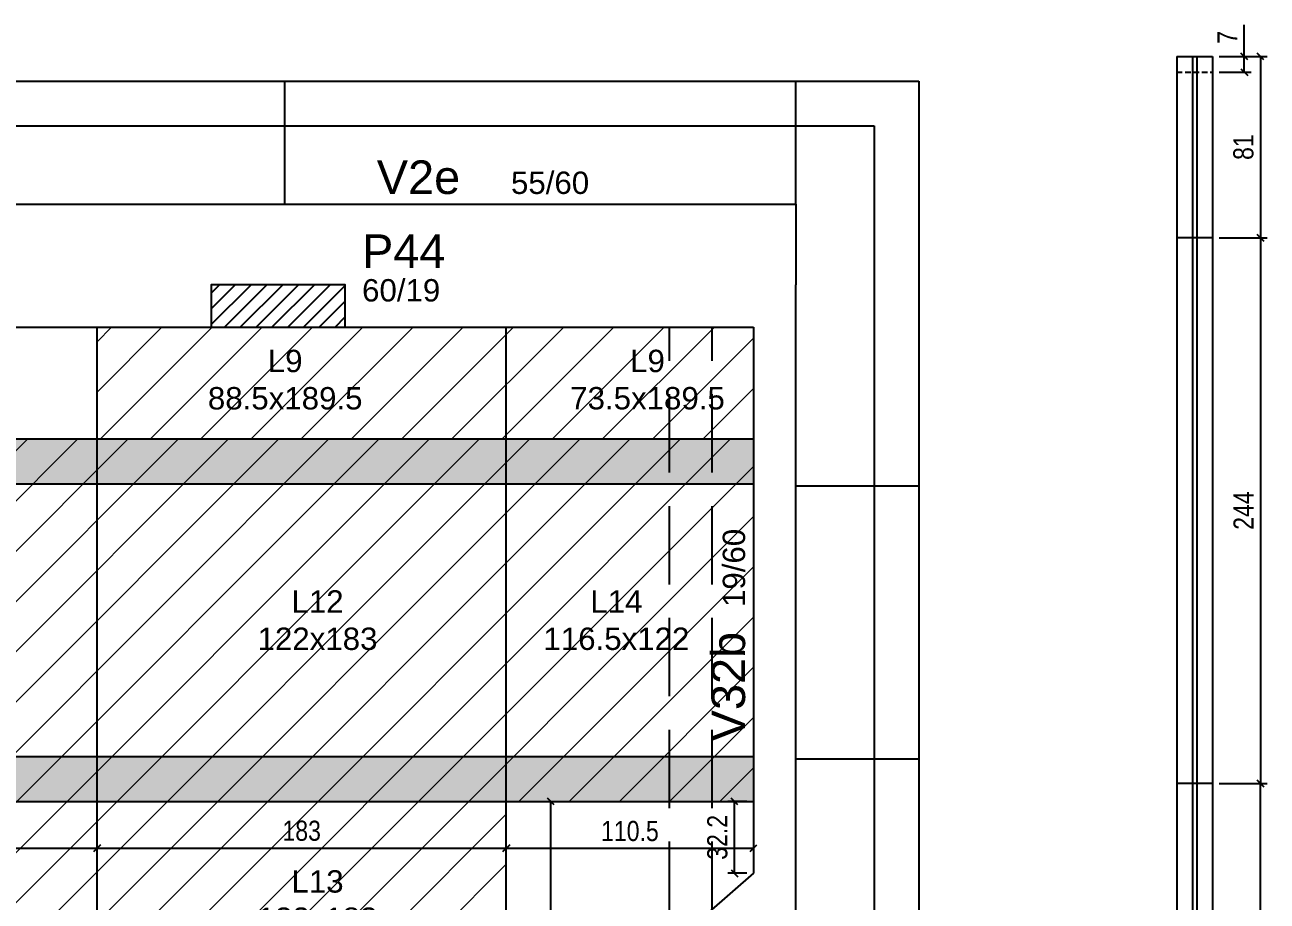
# Model space of a CAD drawing. Extents: x 2487 to 8815, y 325 to 3946.
# Drawn here: x 7608 to 8164, y 2603 to 2995 of the extents above; entities that cross this region are included whole.
import ezdxf

# ---------------------------------------------------------------- set-up
doc = ezdxf.new("R2010")
doc.units = 0
doc.linetypes.add('ESTILO_TQS_0001', pattern=[1, 0.7, -0.3])
doc.linetypes.add('HIDDEN', pattern=[0.375, 0.25, -0.125])
for name, color, linetype in [('1', 1, 'Continuous'), ('3', 3, 'Continuous'), ('4', 4, 'Continuous'), ('6', 6, 'Continuous'), ('AUX00', 7, 'Continuous'), ('COTA', 241, 'Continuous'), ('Painéis', 200, 'Continuous'), ('Pilares', 5, 'Continuous'), ('SARR_2.2x7', 40, 'Continuous')]:
    doc.layers.add(name, color=color, linetype=linetype)
doc.layers.add('Hachura', color=251, linetype='Continuous', lineweight=9)
doc.layers.add('REAPROVEITAMENTO', color=251, linetype='Continuous', lineweight=9)
doc.styles.add('COTA TECNICA-50', font='techl___.ttf', dxfattribs={"height": 9})
doc.styles.get("Standard").update_dxf_attribs({"font": 'arial.ttf'})
doc.dimstyles.new('COTA PAINEL-50', dxfattribs={"dimtxt": 9, "dimasz": 3, "dimexe": 3, "dimexo": 3, "dimgap": 3, "dimtad": 1, "dimdec": 1, "dimzin": 12, "dimdsep": 46, "dimtxsty": 'COTA TECNICA-50', "dimblk1": 'OBLIQUE', "dimblk2": 'OBLIQUE', "dimsah": 1, "dimcen": 0.9, "dimclrd": 4, "dimclre": 4, "dimclrt": 240, "dimadec": 1, "dimazin": 3, "dimtfac": 1, "dimtdec": 1, "dimtmove": 0, "dimatfit": 3, "dimfxl": 1, "dimtolj": 1, "dimtzin": 12, "dimarcsym": 0})

# ---------------------------------------------------------------- blocks, each defined once
blk = doc.blocks.new('_Oblique')
at = {"color": 0, "linetype": 'ByBlock', "lineweight": -2}
blk.add_line((-0.5, -0.5), (0.5, 0.5), dxfattribs=at)
blk = doc.blocks.new('*D92')
at = {"layer": 'COTA', "color": 4, "lineweight": -2, "transparency": 16777216}
for p, q in [((8142.35, 2981), (8163.8, 2981)), ((8160.8, 2981), (8160.8, 2900)), ((8142.35, 2900), (8163.8, 2900))]:
    blk.add_line(p, q, dxfattribs=at)
at = {"layer": 'Defpoints', "color": 0, "transparency": 16777216}
for p in [(8139.35, 2981), (8139.35, 2900), (8160.8, 2900)]:
    blk.add_point(p, dxfattribs=at)
at = {"layer": 'COTA', "color": 4, "lineweight": -2, "transparency": 16777216, "xscale": 3, "yscale": 3, "zscale": 3}
for p, rotation in [((8160.8, 2981), 90), ((8160.8, 2900), 270)]:
    blk.add_blockref('_Oblique', p, dxfattribs=dict(at, rotation=rotation))
at = {"layer": 'COTA', "color": 240, "transparency": 16777216, "insert": (8153.21, 2940.5), "char_height": 9, "attachment_point": 5, "rotation": 90, "style": 'COTA TECNICA-50'}
blk.add_mtext('\\A1;81', dxfattribs=at)
blk = doc.blocks.new('*D93')
at = {"layer": 'COTA', "color": 4, "lineweight": -2, "transparency": 16777216}
for p, q in [((8142.35, 2900), (8163.8, 2900)), ((8160.8, 2900), (8160.8, 2656)), ((8142.35, 2656), (8163.8, 2656))]:
    blk.add_line(p, q, dxfattribs=at)
at = {"layer": 'Defpoints', "color": 0, "transparency": 16777216}
for p in [(8139.35, 2900), (8139.35, 2656), (8160.8, 2656)]:
    blk.add_point(p, dxfattribs=at)
at = {"layer": 'COTA', "color": 4, "lineweight": -2, "transparency": 16777216, "xscale": 3, "yscale": 3, "zscale": 3}
for p, rotation in [((8160.8, 2900), 90), ((8160.8, 2656), 270)]:
    blk.add_blockref('_Oblique', p, dxfattribs=dict(at, rotation=rotation))
at = {"layer": 'COTA', "color": 240, "transparency": 16777216, "insert": (8153.23, 2778), "char_height": 9, "attachment_point": 5, "rotation": 90, "style": 'COTA TECNICA-50'}
blk.add_mtext('\\A1;244', dxfattribs=at)
blk = doc.blocks.new('*D94')
at = {"layer": 'COTA', "color": 4, "lineweight": -2, "transparency": 16777216}
for p, q in [((8142.35, 2656), (8163.8, 2656)), ((8160.8, 2412), (8160.8, 2656)), ((8142.35, 2412), (8163.8, 2412))]:
    blk.add_line(p, q, dxfattribs=at)
at = {"layer": 'Defpoints', "color": 0, "transparency": 16777216}
for p in [(8139.35, 2656), (8160.8, 2656), (8139.35, 2412)]:
    blk.add_point(p, dxfattribs=at)
at = {"layer": 'COTA', "color": 4, "lineweight": -2, "transparency": 16777216, "xscale": 3, "yscale": 3, "zscale": 3}
for p, rotation in [((8160.8, 2656), 90), ((8160.8, 2412), 270)]:
    blk.add_blockref('_Oblique', p, dxfattribs=dict(at, rotation=rotation))
at = {"layer": 'COTA', "color": 240, "transparency": 16777216, "insert": (8153.23, 2534), "char_height": 9, "attachment_point": 5, "rotation": 90, "style": 'COTA TECNICA-50'}
blk.add_mtext('\\A1;244', dxfattribs=at)
blk = doc.blocks.new('*D267')
at = {"layer": 'COTA', "color": 4, "lineweight": -2, "transparency": 16777216}
for p, q in [((8153.59, 2981), (8153.59, 2995.16)), ((8142.35, 2981), (8156.59, 2981)), ((8153.59, 2974), (8153.59, 2981)), ((8142.35, 2974), (8156.59, 2974))]:
    blk.add_line(p, q, dxfattribs=at)
at = {"layer": 'Defpoints', "color": 0, "transparency": 16777216}
for p in [(8139.35, 2981), (8153.59, 2981), (8139.35, 2974)]:
    blk.add_point(p, dxfattribs=at)
at = {"layer": 'COTA', "color": 4, "lineweight": -2, "transparency": 16777216, "xscale": 3, "yscale": 3, "zscale": 3}
for p, rotation in [((8153.59, 2981), 90), ((8153.59, 2974), 270)]:
    blk.add_blockref('_Oblique', p, dxfattribs=dict(at, rotation=rotation))
at = {"layer": 'COTA', "color": 240, "transparency": 16777216, "insert": (8146.02, 2989.58), "char_height": 9, "attachment_point": 5, "rotation": 90, "style": 'COTA TECNICA-50'}
blk.add_mtext('\\A1;7', dxfattribs=at)
blk = doc.blocks.new('*D308')
at = {"layer": 'COTA', "color": 4, "lineweight": -2, "transparency": 16777216}
for p, q in [((7396.61, 2630.1), (7396.61, 2630.1)), ((7640.61, 2630.1), (7640.61, 2630.1)), ((7396.61, 2627.1), (7640.61, 2627.1))]:
    blk.add_line(p, q, dxfattribs=at)
at = {"layer": 'Defpoints', "color": 0, "transparency": 16777216}
for p in [(7396.61, 2627.1), (7640.61, 2627.1), (7640.61, 2627.1)]:
    blk.add_point(p, dxfattribs=at)
at = {"layer": 'COTA', "color": 4, "lineweight": -2, "transparency": 16777216, "xscale": 3, "yscale": 3, "zscale": 3, "rotation": 180}
blk.add_blockref('_Oblique', (7396.61, 2627.1), dxfattribs=at)
at = {"layer": 'COTA', "color": 4, "lineweight": -2, "transparency": 16777216, "xscale": 3, "yscale": 3, "zscale": 3}
blk.add_blockref('_Oblique', (7640.61, 2627.1), dxfattribs=at)
at = {"layer": 'COTA', "color": 240, "transparency": 16777216, "insert": (7518.61, 2634.67), "char_height": 9, "attachment_point": 5, "style": 'COTA TECNICA-50'}
blk.add_mtext('\\A1;244', dxfattribs=at)
blk = doc.blocks.new('*D105')
at = {"layer": 'COTA', "color": 4, "lineweight": -2, "transparency": 16777216}
for p, q in [((7640.61, 2630.1), (7640.61, 2630.1)), ((7823.61, 2630.1), (7823.61, 2630.1)), ((7640.61, 2627.1), (7823.61, 2627.1))]:
    blk.add_line(p, q, dxfattribs=at)
at = {"layer": 'Defpoints', "color": 0, "transparency": 16777216}
for p in [(7640.61, 2627.1), (7823.61, 2627.1), (7823.61, 2627.1)]:
    blk.add_point(p, dxfattribs=at)
at = {"layer": 'COTA', "color": 4, "lineweight": -2, "transparency": 16777216, "xscale": 3, "yscale": 3, "zscale": 3, "rotation": 180}
blk.add_blockref('_Oblique', (7640.61, 2627.1), dxfattribs=at)
at = {"layer": 'COTA', "color": 4, "lineweight": -2, "transparency": 16777216, "xscale": 3, "yscale": 3, "zscale": 3}
blk.add_blockref('_Oblique', (7823.61, 2627.1), dxfattribs=at)
at = {"layer": 'COTA', "color": 240, "transparency": 16777216, "insert": (7732.11, 2634.82), "char_height": 9, "attachment_point": 5, "style": 'COTA TECNICA-50'}
blk.add_mtext('\\A1;183', dxfattribs=at)
blk = doc.blocks.new('*D310')
at = {"layer": 'COTA', "color": 4, "lineweight": -2, "transparency": 16777216}
blk.add_line((7823.61, 2627.1), (7934.12, 2627.1), dxfattribs=at)
at = {"layer": 'Defpoints', "color": 0, "transparency": 16777216}
for p in [(7823.61, 2627.1), (7934.12, 2627.1), (7934.12, 2627.1)]:
    blk.add_point(p, dxfattribs=at)
at = {"layer": 'COTA', "color": 4, "lineweight": -2, "transparency": 16777216, "xscale": 3, "yscale": 3, "zscale": 3, "rotation": 180}
blk.add_blockref('_Oblique', (7823.61, 2627.1), dxfattribs=at)
at = {"layer": 'COTA', "color": 4, "lineweight": -2, "transparency": 16777216, "xscale": 3, "yscale": 3, "zscale": 3}
blk.add_blockref('_Oblique', (7934.12, 2627.1), dxfattribs=at)
at = {"layer": 'COTA', "color": 240, "transparency": 16777216, "insert": (7878.87, 2634.7), "char_height": 9, "attachment_point": 5, "style": 'COTA TECNICA-50'}
blk.add_mtext('\\A1;110.5', dxfattribs=at)
blk = doc.blocks.new('*D311')
at = {"layer": 'COTA', "color": 4, "lineweight": -2, "transparency": 16777216}
for p, q in [((7931.12, 2648.01), (7922.69, 2648.01)), ((7925.69, 2615.84), (7925.69, 2648.01)), ((7931.12, 2615.84), (7922.69, 2615.84))]:
    blk.add_line(p, q, dxfattribs=at)
at = {"layer": 'Defpoints', "color": 0, "transparency": 16777216}
for p in [(7925.69, 2648.01), (7934.12, 2648.01), (7934.12, 2615.84)]:
    blk.add_point(p, dxfattribs=at)
at = {"layer": 'COTA', "color": 4, "lineweight": -2, "transparency": 16777216, "xscale": 3, "yscale": 3, "zscale": 3}
for p, rotation in [((7925.69, 2648.01), 90), ((7925.69, 2615.84), 270)]:
    blk.add_blockref('_Oblique', p, dxfattribs=dict(at, rotation=rotation))
at = {"layer": 'COTA', "color": 240, "transparency": 16777216, "insert": (7918, 2631.92), "char_height": 9, "attachment_point": 5, "rotation": 90, "style": 'COTA TECNICA-50'}
blk.add_mtext('\\A1;32.2', dxfattribs=at)
blk = doc.blocks.new('*D312')
at = {"layer": 'COTA', "color": 4, "lineweight": -2, "transparency": 16777216}
for p, q in [((7826.61, 2648.01), (7846.46, 2648.01)), ((7843.46, 2519.42), (7843.46, 2648.01)), ((7826.61, 2519.42), (7846.46, 2519.42))]:
    blk.add_line(p, q, dxfattribs=at)
at = {"layer": 'Defpoints', "color": 0, "transparency": 16777216}
for p in [(7823.61, 2648.01), (7843.46, 2648.01), (7823.61, 2519.42)]:
    blk.add_point(p, dxfattribs=at)
at = {"layer": 'COTA', "color": 4, "lineweight": -2, "transparency": 16777216, "xscale": 3, "yscale": 3, "zscale": 3}
for p, rotation in [((7843.46, 2648.01), 90), ((7843.46, 2519.42), 270)]:
    blk.add_blockref('_Oblique', p, dxfattribs=dict(at, rotation=rotation))
at = {"layer": 'COTA', "color": 240, "transparency": 16777216, "insert": (7835.85, 2583.71), "char_height": 9, "attachment_point": 5, "rotation": 90, "style": 'COTA TECNICA-50'}
blk.add_mtext('\\A1;128.6', dxfattribs=at)

msp = doc.modelspace()

# ---------------------------------------------------------------- hatches: boundary and pattern name
at = {"layer": 'Hachura', "linetype": 'ByBlock'}
h = msp.add_hatch(color=256, dxfattribs=at)
h.dxf.hatch_style = 1
h.paths.add_polyline_path([(7934.12, 2789.97), (7934.12, 2810), (6725.61, 2810), (6725.61, 2789.97)])
h = msp.add_hatch(color=256, dxfattribs=at)
h.dxf.hatch_style = 1
h.paths.add_polyline_path([(7934.12, 2647.97), (7934.12, 2668.01), (6725.61, 2668.01), (6725.61, 2647.97)])
at = {"layer": 'REAPROVEITAMENTO', "linetype": 'ByBlock'}
h = msp.add_hatch(dxfattribs=at)
h.set_pattern_fill('ANSI31', color=256, scale=5, style=2)
h.set_pattern_definition([(45, (1998.698, 40.286), (-11.22532, 11.22532), [])])
h.paths.add_polyline_path([(7934.12, 2860.05), (7640.61, 2859.95), (7640.61, 2810.01), (7934.12, 2810.11)])
h = msp.add_hatch(dxfattribs=at)
h.set_pattern_fill('ANSI31', color=256, scale=5, style=2)
h.set_pattern_definition([(45, (1083.697, -617.715), (-11.22532, 11.22532), [])])
h.paths.add_polyline_path([(6756.12, 2386.5), (6796.12, 2386.5), (6796.12, 2346.5), (6756.12, 2346.5)], flags=16)
h.paths.add_polyline_path([(7441.62, 2451.51), (7441.62, 2347), (7371.62, 2347), (7371.62, 2451.51), (6969.61, 2451.51), (6969.61, 2451.51), (6725.61, 2451.51), (6725.61, 2045.51), (7243.12, 2045.51), (7243.12, 2085.01), (7283.12, 2085.01), (7283.12, 2047.83), (7396.61, 2146.85), (7396.61, 2309.51), (7583.04, 2309.51), (7640.61, 2359.75), (7640.61, 2451.51)])
h.paths.add_polyline_path([(7823.61, 2526.01), (7823.61, 2648.01), (7934.12, 2648.01), (7934.12, 2810.01), (6725.61, 2810.01), (6725.61, 2451.51), (7371.62, 2451.51), (7371.62, 2558), (7441.62, 2558), (7441.62, 2451.51), (7640.61, 2451.51), (7640.61, 2526.01), (7823.61, 2526.01)])

# ---------------------------------------------------------------- linework, layer by layer
at = {"layer": '1', "color": 3, "linetype": 'Continuous'}
for p, q in [((5792.63, 2950), (7988.13, 2950)), ((7988.13, 2950), (7988.13, 1955.01)), ((7988.13, 2950), (7988.13, 2950)), ((7988.13, 2950), (7988.13, 2950)), ((7988.13, 2950), (7988.13, 2950)), ((5792.63, 2915), (7953.12, 2915))]:
    msp.add_line(p, q, dxfattribs=at)
at = {"layer": '1', "linetype": 'Continuous'}
for p, q in [((7953.12, 2915), (7953.12, 2879)), ((7953.12, 2915), (7953.12, 2915)), ((7953.12, 2915), (7953.12, 2915)), ((7953.12, 2915), (7953.12, 2915)), ((7953.12, 2915), (7953.12, 2915)), ((7896.62, 2860), (7896.62, 2860)), ((7896.62, 2860), (7896.62, 2860)), ((7915.62, 2860), (7915.62, 2860)), ((7915.62, 2860), (7915.62, 2860)), ((7934.12, 2860), (7934.12, 2860)), ((7934.12, 2860), (7934.12, 2860)), ((7934.12, 2860), (7934.12, 2860)), ((7934.12, 2860), (7934.12, 2860))]:
    msp.add_line(p, q, dxfattribs=at)
at = {"layer": '1', "color": 8, "linetype": 'Continuous'}
for p, q in [((7691.62, 2861.13), (7709.49, 2879)), ((7691.62, 2868.2), (7702.42, 2879)), ((7691.62, 2875.27), (7695.35, 2879)), ((7691.62, 2879), (7691.62, 2879)), ((7691.62, 2879), (7691.62, 2879)), ((7697.56, 2860), (7716.56, 2879)), ((7704.63, 2860), (7723.63, 2879)), ((7711.7, 2860), (7730.7, 2879)), ((7718.78, 2860), (7737.78, 2879)), ((7725.85, 2860), (7744.85, 2879)), ((7732.92, 2860), (7751.62, 2878.7)), ((7751.62, 2879), (7751.62, 2879)), ((7751.62, 2879), (7751.62, 2879)), ((7721.62, 2869.5), (7721.62, 2869.5)), ((7739.99, 2860), (7751.62, 2871.63)), ((7747.06, 2860), (7751.62, 2864.56))]:
    msp.add_line(p, q, dxfattribs=at)
at = {"layer": '1', "color": 3, "linetype": 'Continuous'}
for points in [[(7953.12, 2611.52), (7953.12, 2879)], [(7293.12, 2860), (7691.62, 2860)], [(7751.62, 2860), (7934.12, 2860)], [(7934.12, 2860), (7934.12, 2615.84)], [(7934.12, 2615.84), (7757.81, 2462)], [(7953.12, 1990.01), (7953.12, 2611.52)]]:
    msp.add_lwpolyline(points, dxfattribs=at)
at = {"layer": '3', "color": 5, "linetype": 'ESTILO_TQS_0001', "ltscale": 50}
for p, q in [((7896.62, 2045.01), (7896.62, 2860)), ((7915.62, 2045.01), (7915.62, 2860))]:
    msp.add_line(p, q, dxfattribs=at)
at = {"layer": 'Painéis'}
for p, q in [((8123.35, 2981), (8123.35, 1924)), ((8123.35, 2981), (8139.35, 2981)), ((8139.35, 2981), (8139.35, 1924)), ((5772.63, 2970), (8008.13, 2970)), ((7724.62, 2915), (7724.62, 2970)), ((7953.13, 2915), (7953.13, 2970)), ((8008.13, 2970), (8008.13, 1935)), ((8139.35, 2900), (8123.35, 2900)), ((7640.61, 2359.75), (7640.61, 2860)), ((7823.61, 2519.42), (7823.61, 2860)), ((6725.61, 2810.01), (7934.12, 2810.01)), ((6725.61, 2790.01), (7934.12, 2790.01)), ((7953.13, 2789), (8008.13, 2789)), ((6725.61, 2668.01), (7934.12, 2668.01)), ((7953.13, 2667), (8008.13, 2667)), ((8139.35, 2656), (8123.35, 2656)), ((6725.61, 2648.01), (7934.12, 2648.01))]:
    msp.add_line(p, q, dxfattribs=at)
at = {"layer": 'Pilares', "linetype": 'Continuous'}
msp.add_lwpolyline([(7691.62, 2860), (7751.62, 2860), (7751.62, 2879), (7691.62, 2879), (7691.62, 2860)], dxfattribs=at)
at = {"layer": 'SARR_2.2x7', "linetype": 'Continuous'}
for p, q in [((8130.35, 2981), (8130.35, 2900)), ((8132.35, 2981), (8132.35, 2900)), ((8130.35, 2900), (8130.35, 2656)), ((8132.35, 2900), (8132.35, 2656)), ((8130.35, 2656), (8130.35, 2412)), ((8132.35, 2656), (8132.35, 2412))]:
    msp.add_line(p, q, dxfattribs=at)
at = {"layer": 'SARR_2.2x7', "linetype": 'HIDDEN', "ltscale": 10}
msp.add_line((8123.35, 2974), (8139.35, 2974), dxfattribs=at)

# ---------------------------------------------------------------- texts
at = {"layer": '3', "color": 2, "linetype": 'Continuous'}
for s, rotation, p in [('55/60', 360, (7825.7, 2919.56)), ('19/60', 90, (7930.37, 2734.9))]:
    msp.add_text(s, height=10, rotation=rotation, dxfattribs=at).set_placement(p)
msp.add_text('60/19', height=10, dxfattribs=at).set_placement((7759.12, 2871.49))
at = {"layer": '4', "linetype": 'Continuous'}
for s, rotation, p in [('V2e', 360, (7765.7, 2919.56)), ('V32b', 90, (7930.37, 2674.85))]:
    msp.add_text(s, height=15, rotation=rotation, dxfattribs=at).set_placement(p)
at = {"layer": '6', "color": 4, "linetype": 'Continuous'}
msp.add_text('P44', height=15, dxfattribs=at).set_placement((7759.12, 2886.49))
at = {"layer": 'AUX00', "char_height": 10, "attachment_point": 1}
for s, insert in [('\\A1;\\pxqc;L9^J88.5x189.5', (7681.94, 2849.89)), ('\\A1;\\pxqc;L9^J73.5x189.5', (7843.95, 2849.91)), ('\\A1;\\pxqc;L12^J122x183', (7696.4, 2742.37)), ('\\A1;\\pxqc;L14^J116.5x122', (7830.03, 2742.37)), ('\\A1;\\pxqc;L13^J122x183', (7696.4, 2617.22))]:
    msp.add_mtext_dynamic_manual_height_columns(s, width=85.5945, gutter_width=12.5, heights=[52.58], dxfattribs=dict(at, insert=insert))

# ---------------------------------------------------------------- dimensions: what is measured, and where the dimension line sits
at = {"layer": 'COTA'}
for base, p1, p2, picture, middle in [((8153.59, 2981), (8139.35, 2974), (8139.35, 2981), '*D267', (8146.02, 2989.58)), ((8160.8, 2900), (8139.35, 2981), (8139.35, 2900), '*D92', (8153.21, 2940.5)), ((8160.8, 2656), (8139.35, 2900), (8139.35, 2656), '*D93', (8153.23, 2778)), ((8160.8, 2656), (8139.35, 2412), (8139.35, 2656), '*D94', (8153.23, 2534)), ((7843.46, 2648.01), (7823.61, 2519.42), (7823.61, 2648.01), '*D312', (7835.85, 2583.71)), ((7925.69, 2648.01), (7934.12, 2615.84), (7934.12, 2648.01), '*D311', (7918, 2631.92))]:
    dim = msp.add_linear_dim(base=base, p1=p1, p2=p2, angle=90, dimstyle='COTA PAINEL-50', dxfattribs=at)
    dim.commit()
    dim.dimension.update_dxf_attribs({"geometry": picture, "text_midpoint": middle})
for base, p1, p2, picture, middle in [((7640.61, 2627.1), (7396.61, 2627.1), (7640.61, 2627.1), '*D308', (7518.61, 2634.67)), ((7823.61, 2627.1), (7640.61, 2627.1), (7823.61, 2627.1), '*D105', (7732.11, 2634.82)), ((7934.12, 2627.1), (7823.61, 2627.1), (7934.12, 2627.1), '*D310', (7878.87, 2634.7))]:
    dim = msp.add_linear_dim(base=base, p1=p1, p2=p2, dimstyle='COTA PAINEL-50', dxfattribs=at)
    dim.commit()
    dim.dimension.update_dxf_attribs({"geometry": picture, "text_midpoint": middle})

doc.saveas('drawing.dxf')
